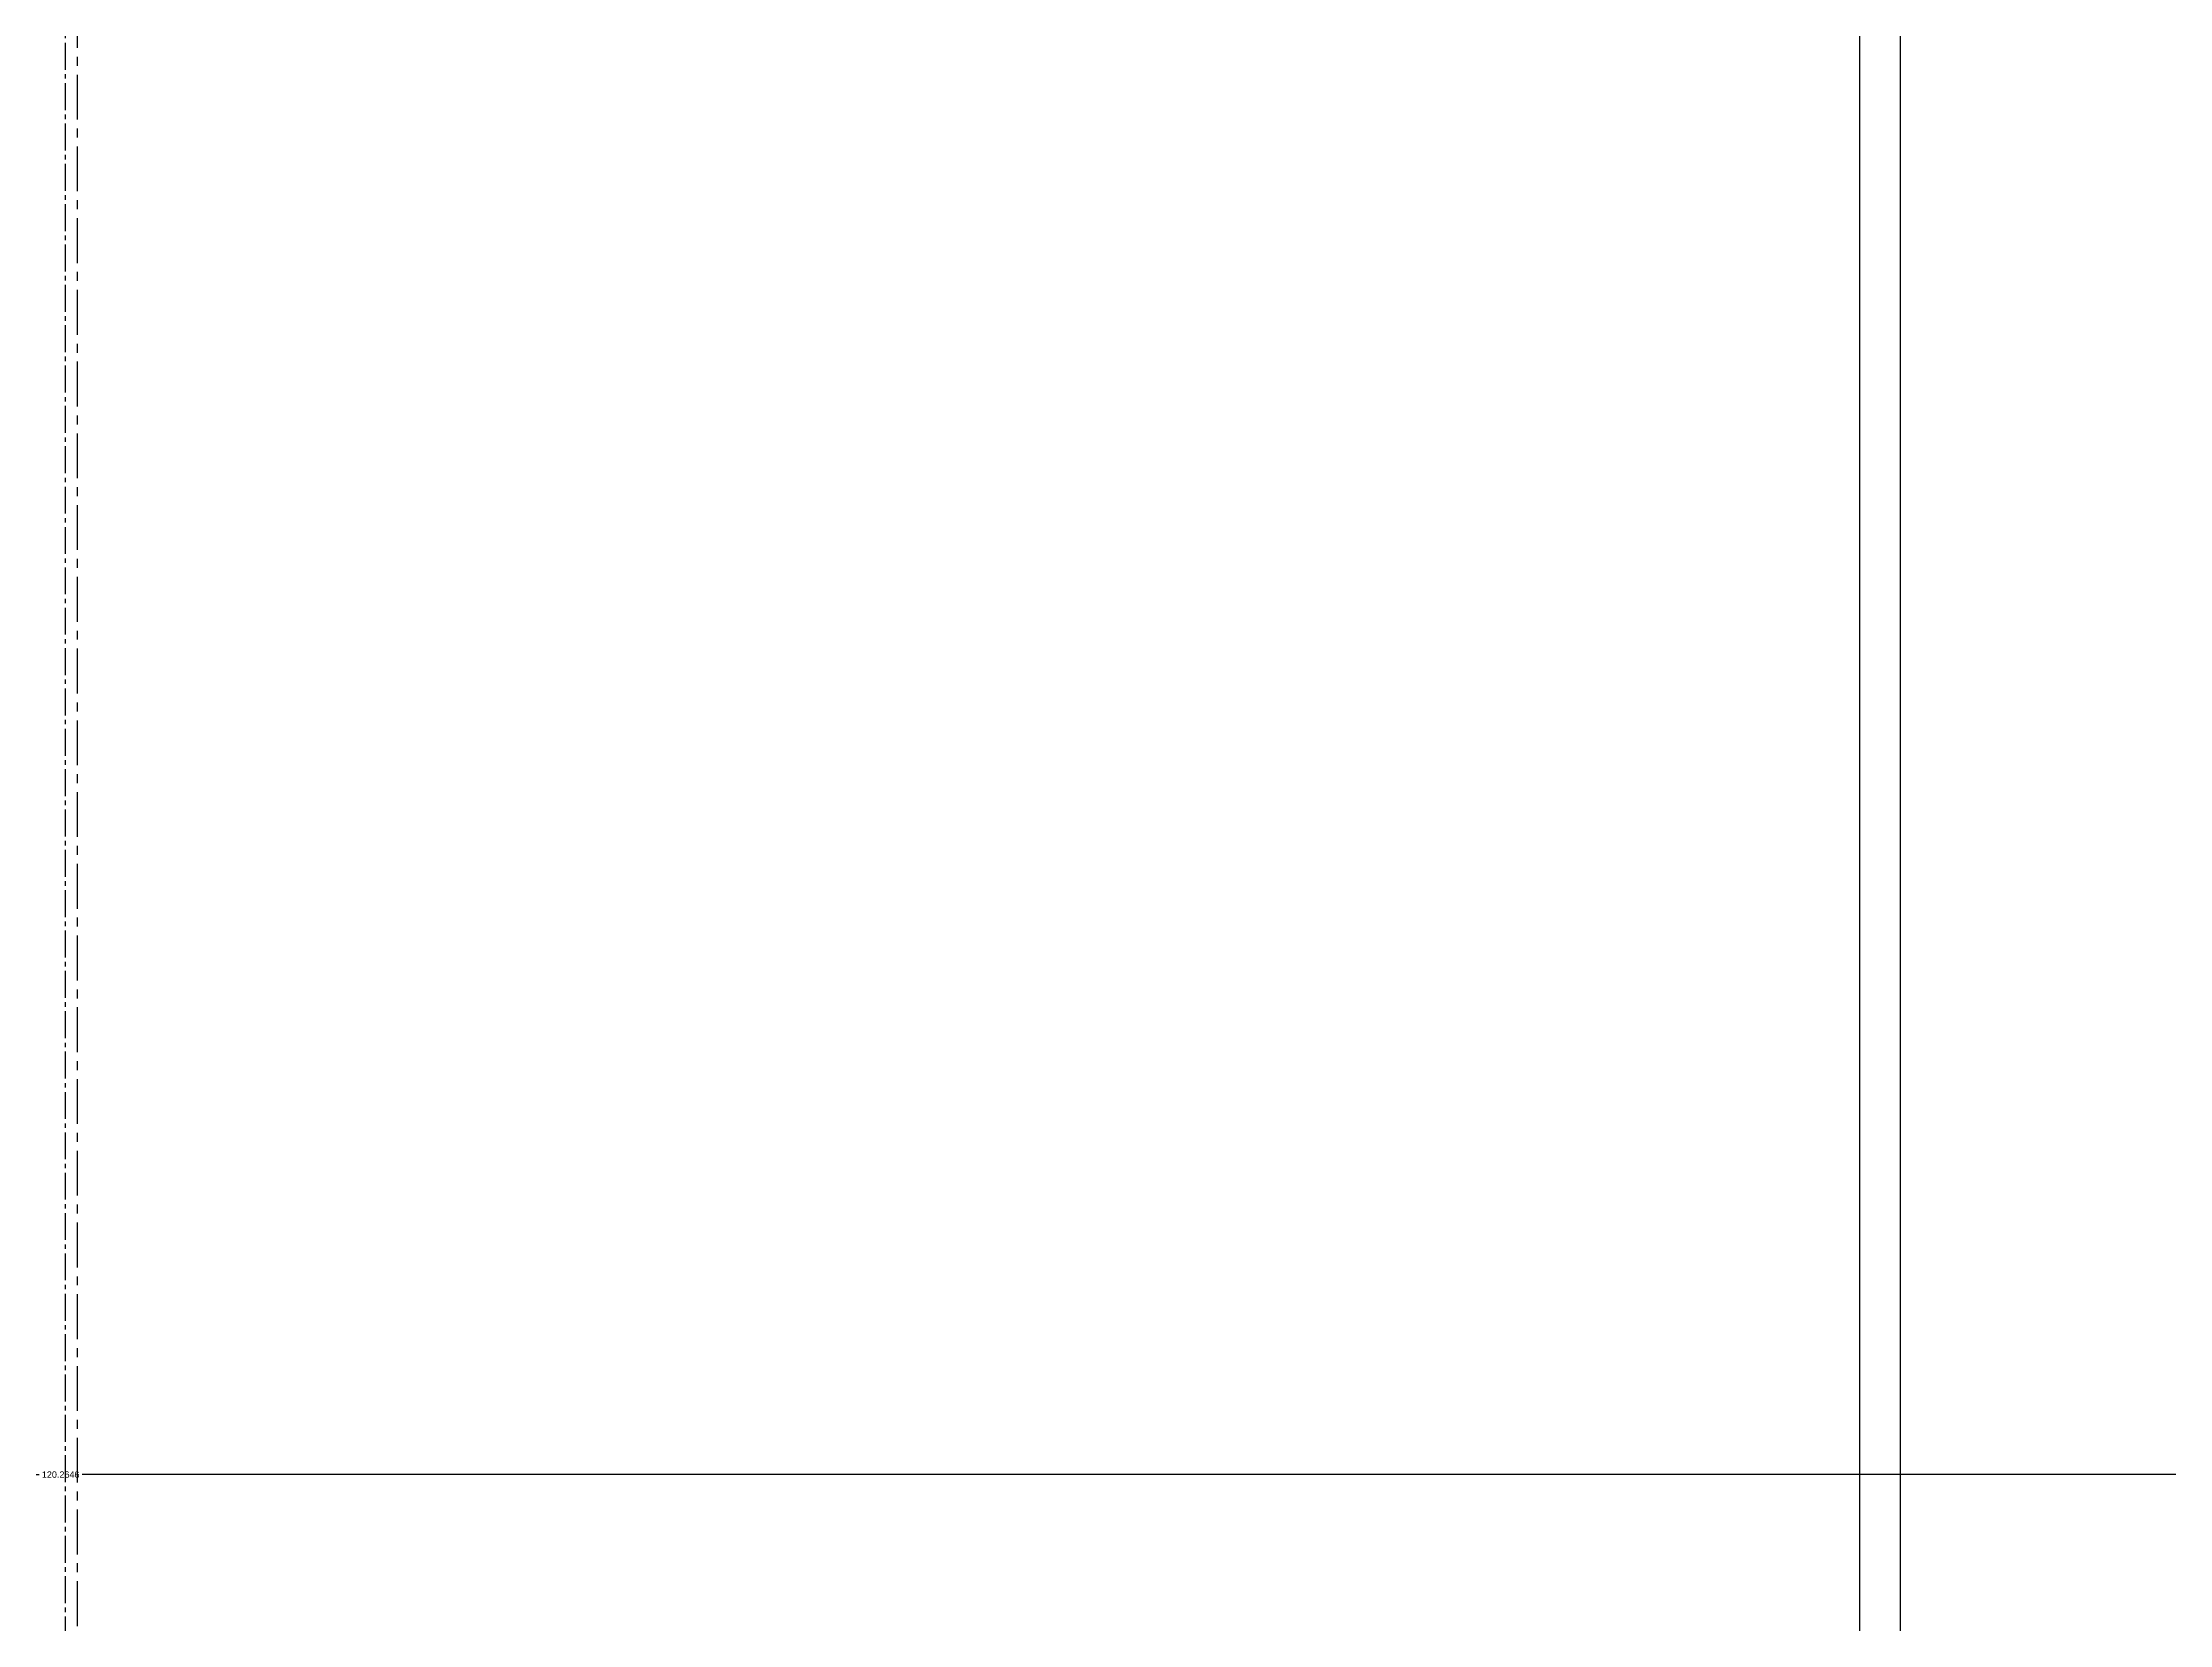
# Model space of a CAD drawing. Header units: millimetres. Extents: x 9612 to 23319, y 1863 to 14354.
# Drawn here: x 11680.3 to 11739.6, y 8693.6 to 8737.7 of the extents above; entities that cross this region are included whole.
import ezdxf

# ---------------------------------------------------------------- set-up
doc = ezdxf.new("R2010")
doc.units = ezdxf.units.MM
doc.header["$MEASUREMENT"] = 0
doc.linetypes.add('CENTER', pattern=[2, 1.25, -0.25, 0.25, -0.25])
doc.linetypes.add('CENTER2', pattern=[1.125, 0.75, -0.125, 0.125, -0.125])
doc.styles.get("Standard").update_dxf_attribs({"font": 'arial.ttf'})
doc.dimstyles.get("Standard").update_dxf_attribs({"dimtxt": 0.18, "dimasz": 0.18, "dimexe": 0.18, "dimexo": 0.0625, "dimgap": 0.09, "dimtad": 0, "dimtih": 1, "dimtoh": 1, "dimdec": 4, "dimzin": 0, "dimdsep": 46, "dimtxsty": 'Standard', "dimcen": 0.09, "dimadec": 0, "dimazin": 0, "dimtfac": 1, "dimtdec": 4, "dimtofl": 0, "dimtmove": 0, "dimatfit": 3, "dimfxl": 1, "dimtolj": 1, "dimtzin": 0, "dimarcsym": 0})

# ---------------------------------------------------------------- blocks, each defined once
blk = doc.blocks.new('*D88')
at = {"color": 0, "lineweight": -2, "transparency": 16777216}
for p, q in [((11620.695, 8710.021), (11620.695, 8697.564)), ((11740.959, 8710.021), (11740.959, 8697.564)), ((11620.875, 8697.744), (11680.232, 8697.744)), ((11740.779, 8697.744), (11681.422, 8697.744))]:
    blk.add_line(p, q, dxfattribs=at)
at = {"color": 0, "transparency": 16777216}
for points in [[(11620.875, 8697.774), (11620.875, 8697.714), (11620.695, 8697.744)], [(11740.779, 8697.774), (11740.779, 8697.714), (11740.959, 8697.744)]]:
    blk.add_solid(points, dxfattribs=at)
at = {"layer": 'Defpoints', "color": 0, "transparency": 16777216}
for p in [(11620.695, 8710.084), (11740.959, 8710.084), (11620.695, 8697.744)]:
    blk.add_point(p, dxfattribs=at)
at = {"color": 0, "transparency": 16777216, "insert": (11680.827, 8697.744), "char_height": 0.18, "attachment_point": 5}
blk.add_mtext('\\A1;120.2646', dxfattribs=at)
blk = doc.blocks.new('ijkkkkkkkkk')
blk.add_line((1256.74454, 606.78155), (1256.74454, 1186.01506))
at = {"linetype": 'CENTER2'}
blk.add_line((1205.61422, 606.78155), (1205.61422, 1136.00153), dxfattribs=at)
at = {"linetype": 'Continuous'}
blk.add_line((1255.61422, 701.63463), (1255.61422, 1131.46429), dxfattribs=at)
at = {"linetype": 'CENTER'}
blk.add_line((1205.94232, 793.51735), (1205.94232, 373.56985), dxfattribs=at)
dim = blk.add_linear_dim(base=(1145.34958, 746.49045), p1=(1265.61422, 758.82988), p2=(1145.34958, 758.82988), angle=180, dimstyle='Standard')
dim.commit()
dim.dimension.update_dxf_attribs({"geometry": '*D88', "text_midpoint": (1205.4819, 746.49045), "insert": (-10475.34511, -7951.25402)})

msp = doc.modelspace()

# ---------------------------------------------------------------- block references
msp.add_blockref('ijkkkkkkkkk', (10475.34511, 7951.25402))

doc.saveas('drawing.dxf')
